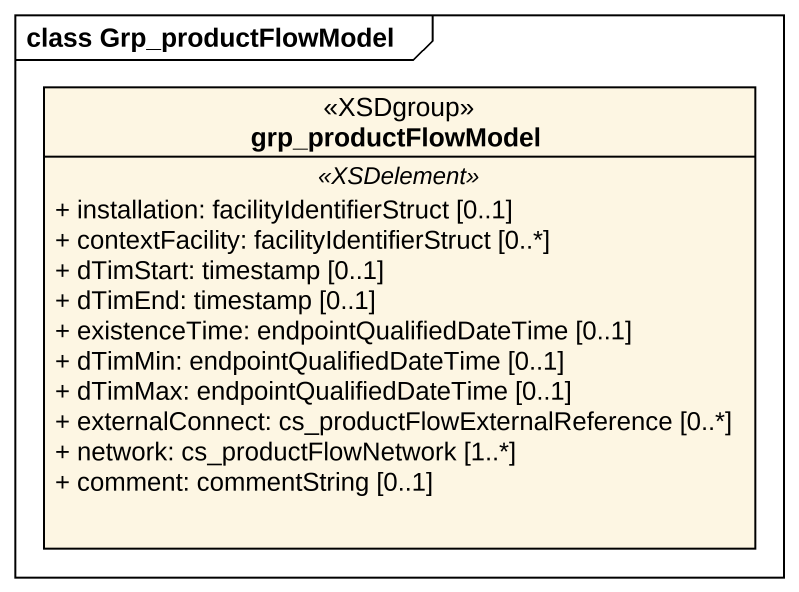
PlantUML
@startuml
mainframe class Grp_productFlowModel
hide circle
hide empty members
skinparam classAttributeIconSize 0
class grp_productFlowModel <<XSDgroup>> {
  .. <<XSDelement>> ..
  + installation: facilityIdentifierStruct [0..1]
  + contextFacility: facilityIdentifierStruct [0..*]
  + dTimStart: timestamp [0..1]
  + dTimEnd: timestamp [0..1]
  + existenceTime: endpointQualifiedDateTime [0..1]
  + dTimMin: endpointQualifiedDateTime [0..1]
  + dTimMax: endpointQualifiedDateTime [0..1]
  + externalConnect: cs_productFlowExternalReference [0..*]
  + network: cs_productFlowNetwork [1..*]
  + comment: commentString [0..1]
}
@enduml
